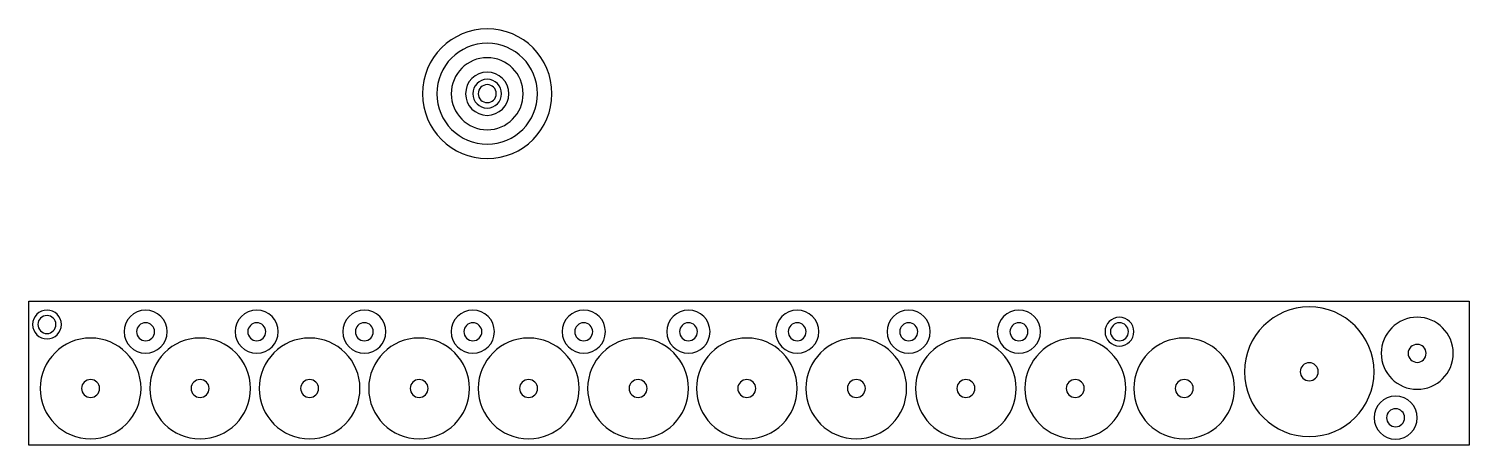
# Model space of a CAD drawing. Extents: x 0.4 to 10.4, y -5.9 to -3.
import ezdxf

# ---------------------------------------------------------------- set-up
doc = ezdxf.new("R2010")
doc.units = 0
doc.layers.add('LAYER_1', color=7, linetype='CONTINUOUS')

msp = doc.modelspace()

# ---------------------------------------------------------------- linework, layer by layer
at = {"layer": 'LAYER_1', "color": 250}
msp.add_lwpolyline([(10.449, -5.894), (0.443, -5.894), (0.443, -4.894), (10.449, -4.894), (10.449, -5.894)], dxfattribs=at)
for points in [[(4.077, -3.455), (4.077, -3.703), (3.876, -3.905), (3.627, -3.905), (3.379, -3.905), (3.177, -3.703), (3.177, -3.455), (3.177, -3.206), (3.379, -3.005), (3.627, -3.005), (3.876, -3.005), (4.077, -3.206), (4.077, -3.455)], [(3.977, -3.455), (3.977, -3.648), (3.82, -3.805), (3.627, -3.805), (3.434, -3.805), (3.277, -3.648), (3.277, -3.455), (3.277, -3.262), (3.434, -3.105), (3.627, -3.105), (3.82, -3.105), (3.977, -3.262), (3.977, -3.455)], [(3.877, -3.455), (3.877, -3.593), (3.765, -3.705), (3.627, -3.705), (3.489, -3.705), (3.377, -3.593), (3.377, -3.455), (3.377, -3.317), (3.489, -3.205), (3.627, -3.205), (3.765, -3.205), (3.877, -3.317), (3.877, -3.455)], [(3.777, -3.455), (3.777, -3.538), (3.71, -3.605), (3.627, -3.605), (3.544, -3.605), (3.477, -3.538), (3.477, -3.455), (3.477, -3.372), (3.544, -3.305), (3.627, -3.305), (3.71, -3.305), (3.777, -3.372), (3.777, -3.455)], [(3.727, -3.455), (3.727, -3.51), (3.682, -3.555), (3.627, -3.555), (3.572, -3.555), (3.527, -3.51), (3.527, -3.455), (3.527, -3.4), (3.572, -3.355), (3.627, -3.355), (3.682, -3.355), (3.727, -3.4), (3.727, -3.455)], [(3.69, -3.455), (3.69, -3.489), (3.662, -3.517), (3.627, -3.517), (3.593, -3.517), (3.565, -3.489), (3.565, -3.455), (3.565, -3.42), (3.593, -3.392), (3.627, -3.392), (3.662, -3.392), (3.69, -3.42), (3.69, -3.455)], [(0.669, -5.056), (0.669, -5.112), (0.624, -5.156), (0.569, -5.156), (0.513, -5.156), (0.469, -5.112), (0.469, -5.056), (0.469, -5.001), (0.513, -4.956), (0.569, -4.956), (0.624, -4.956), (0.669, -5.001), (0.669, -5.056)], [(0.631, -5.056), (0.631, -5.091), (0.603, -5.119), (0.569, -5.119), (0.534, -5.119), (0.506, -5.091), (0.506, -5.056), (0.506, -5.022), (0.534, -4.994), (0.569, -4.994), (0.603, -4.994), (0.631, -5.022), (0.631, -5.056)], [(1.404, -5.106), (1.404, -5.189), (1.336, -5.256), (1.254, -5.256), (1.171, -5.256), (1.104, -5.189), (1.104, -5.106), (1.104, -5.024), (1.171, -4.956), (1.254, -4.956), (1.336, -4.956), (1.404, -5.024), (1.404, -5.106)], [(2.176, -5.106), (2.176, -5.189), (2.109, -5.256), (2.026, -5.256), (1.943, -5.256), (1.876, -5.189), (1.876, -5.106), (1.876, -5.024), (1.943, -4.956), (2.026, -4.956), (2.109, -4.956), (2.176, -5.024), (2.176, -5.106)], [(2.924, -5.106), (2.924, -5.189), (2.857, -5.256), (2.774, -5.256), (2.691, -5.256), (2.624, -5.189), (2.624, -5.106), (2.624, -5.024), (2.691, -4.956), (2.774, -4.956), (2.857, -4.956), (2.924, -5.024), (2.924, -5.106)], [(3.677, -5.106), (3.677, -5.189), (3.61, -5.256), (3.527, -5.256), (3.444, -5.256), (3.377, -5.189), (3.377, -5.106), (3.377, -5.024), (3.444, -4.956), (3.527, -4.956), (3.61, -4.956), (3.677, -5.024), (3.677, -5.106)], [(4.448, -5.106), (4.448, -5.189), (4.381, -5.256), (4.298, -5.256), (4.215, -5.256), (4.148, -5.189), (4.148, -5.106), (4.148, -5.024), (4.215, -4.956), (4.298, -4.956), (4.381, -4.956), (4.448, -5.024), (4.448, -5.106)], [(5.175, -5.106), (5.175, -5.189), (5.108, -5.256), (5.025, -5.256), (4.943, -5.256), (4.875, -5.189), (4.875, -5.106), (4.875, -5.024), (4.943, -4.956), (5.025, -4.956), (5.108, -4.956), (5.175, -5.024), (5.175, -5.106)], [(5.931, -5.106), (5.931, -5.189), (5.863, -5.256), (5.781, -5.256), (5.698, -5.256), (5.631, -5.189), (5.631, -5.106), (5.631, -5.024), (5.698, -4.956), (5.781, -4.956), (5.863, -4.956), (5.931, -5.024), (5.931, -5.106)], [(6.705, -5.106), (6.705, -5.189), (6.638, -5.256), (6.555, -5.256), (6.472, -5.256), (6.405, -5.189), (6.405, -5.106), (6.405, -5.024), (6.472, -4.956), (6.555, -4.956), (6.638, -4.956), (6.705, -5.024), (6.705, -5.106)], [(7.471, -5.106), (7.471, -5.189), (7.404, -5.256), (7.321, -5.256), (7.238, -5.256), (7.171, -5.189), (7.171, -5.106), (7.171, -5.024), (7.238, -4.956), (7.321, -4.956), (7.404, -4.956), (7.471, -5.024), (7.471, -5.106)], [(9.788, -5.384), (9.788, -5.633), (9.586, -5.834), (9.338, -5.834), (9.089, -5.834), (8.888, -5.633), (8.888, -5.384), (8.888, -5.136), (9.089, -4.934), (9.338, -4.934), (9.586, -4.934), (9.788, -5.136), (9.788, -5.384)], [(1.316, -5.106), (1.316, -5.141), (1.288, -5.169), (1.254, -5.169), (1.219, -5.169), (1.191, -5.141), (1.191, -5.106), (1.191, -5.072), (1.219, -5.044), (1.254, -5.044), (1.288, -5.044), (1.316, -5.072), (1.316, -5.106)], [(2.089, -5.106), (2.089, -5.141), (2.061, -5.169), (2.026, -5.169), (1.992, -5.169), (1.964, -5.141), (1.964, -5.106), (1.964, -5.072), (1.992, -5.044), (2.026, -5.044), (2.061, -5.044), (2.089, -5.072), (2.089, -5.106)], [(2.836, -5.106), (2.836, -5.141), (2.808, -5.169), (2.774, -5.169), (2.739, -5.169), (2.711, -5.141), (2.711, -5.106), (2.711, -5.072), (2.739, -5.044), (2.774, -5.044), (2.808, -5.044), (2.836, -5.072), (2.836, -5.106)], [(3.59, -5.106), (3.59, -5.141), (3.562, -5.169), (3.527, -5.169), (3.493, -5.169), (3.465, -5.141), (3.465, -5.106), (3.465, -5.072), (3.493, -5.044), (3.527, -5.044), (3.562, -5.044), (3.59, -5.072), (3.59, -5.106)], [(4.36, -5.106), (4.36, -5.141), (4.332, -5.169), (4.298, -5.169), (4.263, -5.169), (4.235, -5.141), (4.235, -5.106), (4.235, -5.072), (4.263, -5.044), (4.298, -5.044), (4.332, -5.044), (4.36, -5.072), (4.36, -5.106)], [(5.088, -5.106), (5.088, -5.141), (5.06, -5.169), (5.025, -5.169), (4.991, -5.169), (4.963, -5.141), (4.963, -5.106), (4.963, -5.072), (4.991, -5.044), (5.025, -5.044), (5.06, -5.044), (5.088, -5.072), (5.088, -5.106)], [(5.843, -5.106), (5.843, -5.141), (5.815, -5.169), (5.781, -5.169), (5.746, -5.169), (5.718, -5.141), (5.718, -5.106), (5.718, -5.072), (5.746, -5.044), (5.781, -5.044), (5.815, -5.044), (5.843, -5.072), (5.843, -5.106)], [(6.618, -5.106), (6.618, -5.141), (6.59, -5.169), (6.555, -5.169), (6.521, -5.169), (6.493, -5.141), (6.493, -5.106), (6.493, -5.072), (6.521, -5.044), (6.555, -5.044), (6.59, -5.044), (6.618, -5.072), (6.618, -5.106)], [(7.384, -5.106), (7.384, -5.141), (7.356, -5.169), (7.321, -5.169), (7.287, -5.169), (7.259, -5.141), (7.259, -5.106), (7.259, -5.072), (7.287, -5.044), (7.321, -5.044), (7.356, -5.044), (7.384, -5.072), (7.384, -5.106)], [(8.119, -5.106), (8.119, -5.162), (8.075, -5.206), (8.019, -5.206), (7.964, -5.206), (7.919, -5.162), (7.919, -5.106), (7.919, -5.051), (7.964, -5.006), (8.019, -5.006), (8.075, -5.006), (8.119, -5.051), (8.119, -5.106)], [(8.082, -5.106), (8.082, -5.141), (8.054, -5.169), (8.019, -5.169), (7.985, -5.169), (7.957, -5.141), (7.957, -5.106), (7.957, -5.072), (7.985, -5.044), (8.019, -5.044), (8.054, -5.044), (8.082, -5.072), (8.082, -5.106)], [(10.338, -5.256), (10.338, -5.395), (10.226, -5.506), (10.088, -5.506), (9.95, -5.506), (9.838, -5.395), (9.838, -5.256), (9.838, -5.118), (9.95, -5.006), (10.088, -5.006), (10.226, -5.006), (10.338, -5.118), (10.338, -5.256)], [(1.222, -5.5), (1.222, -5.693), (1.065, -5.85), (0.872, -5.85), (0.679, -5.85), (0.522, -5.693), (0.522, -5.5), (0.522, -5.307), (0.679, -5.15), (0.872, -5.15), (1.065, -5.15), (1.222, -5.307), (1.222, -5.5)], [(1.983, -5.5), (1.983, -5.693), (1.826, -5.85), (1.633, -5.85), (1.439, -5.85), (1.283, -5.693), (1.283, -5.5), (1.283, -5.307), (1.439, -5.15), (1.633, -5.15), (1.826, -5.15), (1.983, -5.307), (1.983, -5.5)], [(2.743, -5.5), (2.743, -5.693), (2.587, -5.85), (2.393, -5.85), (2.2, -5.85), (2.043, -5.693), (2.043, -5.5), (2.043, -5.307), (2.2, -5.15), (2.393, -5.15), (2.587, -5.15), (2.743, -5.307), (2.743, -5.5)], [(3.504, -5.5), (3.504, -5.693), (3.347, -5.85), (3.154, -5.85), (2.961, -5.85), (2.804, -5.693), (2.804, -5.5), (2.804, -5.307), (2.961, -5.15), (3.154, -5.15), (3.347, -5.15), (3.504, -5.307), (3.504, -5.5)], [(4.265, -5.5), (4.265, -5.693), (4.108, -5.85), (3.915, -5.85), (3.722, -5.85), (3.565, -5.693), (3.565, -5.5), (3.565, -5.307), (3.722, -5.15), (3.915, -5.15), (4.108, -5.15), (4.265, -5.307), (4.265, -5.5)], [(5.025, -5.5), (5.025, -5.693), (4.869, -5.85), (4.675, -5.85), (4.482, -5.85), (4.325, -5.693), (4.325, -5.5), (4.325, -5.307), (4.482, -5.15), (4.675, -5.15), (4.869, -5.15), (5.025, -5.307), (5.025, -5.5)], [(5.781, -5.5), (5.781, -5.693), (5.624, -5.85), (5.431, -5.85), (5.237, -5.85), (5.081, -5.693), (5.081, -5.5), (5.081, -5.307), (5.237, -5.15), (5.431, -5.15), (5.624, -5.15), (5.781, -5.307), (5.781, -5.5)], [(6.541, -5.5), (6.541, -5.693), (6.385, -5.85), (6.191, -5.85), (5.998, -5.85), (5.841, -5.693), (5.841, -5.5), (5.841, -5.307), (5.998, -5.15), (6.191, -5.15), (6.385, -5.15), (6.541, -5.307), (6.541, -5.5)], [(7.302, -5.5), (7.302, -5.693), (7.145, -5.85), (6.952, -5.85), (6.759, -5.85), (6.602, -5.693), (6.602, -5.5), (6.602, -5.307), (6.759, -5.15), (6.952, -5.15), (7.145, -5.15), (7.302, -5.307), (7.302, -5.5)], [(8.063, -5.5), (8.063, -5.693), (7.906, -5.85), (7.713, -5.85), (7.519, -5.85), (7.363, -5.693), (7.363, -5.5), (7.363, -5.307), (7.519, -5.15), (7.713, -5.15), (7.906, -5.15), (8.063, -5.307), (8.063, -5.5)], [(8.819, -5.5), (8.819, -5.693), (8.663, -5.85), (8.469, -5.85), (8.276, -5.85), (8.119, -5.693), (8.119, -5.5), (8.119, -5.307), (8.276, -5.15), (8.469, -5.15), (8.663, -5.15), (8.819, -5.307), (8.819, -5.5)], [(10.15, -5.256), (10.15, -5.291), (10.123, -5.319), (10.088, -5.319), (10.053, -5.319), (10.025, -5.291), (10.025, -5.256), (10.025, -5.222), (10.053, -5.194), (10.088, -5.194), (10.123, -5.194), (10.15, -5.222), (10.15, -5.256)], [(9.4, -5.384), (9.4, -5.419), (9.373, -5.447), (9.338, -5.447), (9.303, -5.447), (9.275, -5.419), (9.275, -5.384), (9.275, -5.35), (9.303, -5.322), (9.338, -5.322), (9.373, -5.322), (9.4, -5.35), (9.4, -5.384)], [(0.934, -5.5), (0.934, -5.535), (0.906, -5.562), (0.872, -5.562), (0.837, -5.562), (0.809, -5.535), (0.809, -5.5), (0.809, -5.465), (0.837, -5.438), (0.872, -5.438), (0.906, -5.438), (0.934, -5.465), (0.934, -5.5)], [(1.695, -5.5), (1.695, -5.535), (1.667, -5.562), (1.633, -5.562), (1.598, -5.562), (1.57, -5.535), (1.57, -5.5), (1.57, -5.465), (1.598, -5.438), (1.633, -5.438), (1.667, -5.438), (1.695, -5.465), (1.695, -5.5)], [(2.456, -5.5), (2.456, -5.535), (2.428, -5.562), (2.393, -5.562), (2.359, -5.562), (2.331, -5.535), (2.331, -5.5), (2.331, -5.465), (2.359, -5.438), (2.393, -5.438), (2.428, -5.438), (2.456, -5.465), (2.456, -5.5)], [(3.217, -5.5), (3.217, -5.535), (3.189, -5.562), (3.154, -5.562), (3.12, -5.562), (3.092, -5.535), (3.092, -5.5), (3.092, -5.465), (3.12, -5.438), (3.154, -5.438), (3.189, -5.438), (3.217, -5.465), (3.217, -5.5)], [(3.977, -5.5), (3.977, -5.535), (3.949, -5.562), (3.915, -5.562), (3.88, -5.562), (3.852, -5.535), (3.852, -5.5), (3.852, -5.465), (3.88, -5.438), (3.915, -5.438), (3.949, -5.438), (3.977, -5.465), (3.977, -5.5)], [(4.738, -5.5), (4.738, -5.535), (4.71, -5.562), (4.675, -5.562), (4.641, -5.562), (4.613, -5.535), (4.613, -5.5), (4.613, -5.465), (4.641, -5.438), (4.675, -5.438), (4.71, -5.438), (4.738, -5.465), (4.738, -5.5)], [(5.493, -5.5), (5.493, -5.535), (5.465, -5.562), (5.431, -5.562), (5.396, -5.562), (5.368, -5.535), (5.368, -5.5), (5.368, -5.465), (5.396, -5.438), (5.431, -5.438), (5.465, -5.438), (5.493, -5.465), (5.493, -5.5)], [(6.254, -5.5), (6.254, -5.535), (6.226, -5.562), (6.191, -5.562), (6.157, -5.562), (6.129, -5.535), (6.129, -5.5), (6.129, -5.465), (6.157, -5.438), (6.191, -5.438), (6.226, -5.438), (6.254, -5.465), (6.254, -5.5)], [(7.015, -5.5), (7.015, -5.535), (6.987, -5.562), (6.952, -5.562), (6.918, -5.562), (6.89, -5.535), (6.89, -5.5), (6.89, -5.465), (6.918, -5.438), (6.952, -5.438), (6.987, -5.438), (7.015, -5.465), (7.015, -5.5)], [(7.775, -5.5), (7.775, -5.535), (7.747, -5.562), (7.713, -5.562), (7.678, -5.562), (7.65, -5.535), (7.65, -5.5), (7.65, -5.465), (7.678, -5.438), (7.713, -5.438), (7.747, -5.438), (7.775, -5.465), (7.775, -5.5)], [(8.532, -5.5), (8.532, -5.535), (8.504, -5.562), (8.469, -5.562), (8.435, -5.562), (8.407, -5.535), (8.407, -5.5), (8.407, -5.465), (8.435, -5.438), (8.469, -5.438), (8.504, -5.438), (8.532, -5.465), (8.532, -5.5)], [(10.088, -5.703), (10.088, -5.786), (10.021, -5.853), (9.938, -5.853), (9.855, -5.853), (9.788, -5.786), (9.788, -5.703), (9.788, -5.62), (9.855, -5.553), (9.938, -5.553), (10.021, -5.553), (10.088, -5.62), (10.088, -5.703)], [(10, -5.703), (10, -5.738), (9.972, -5.766), (9.938, -5.766), (9.903, -5.766), (9.875, -5.738), (9.875, -5.703), (9.875, -5.668), (9.903, -5.641), (9.938, -5.641), (9.972, -5.641), (10, -5.668), (10, -5.703)]]:
    msp.add_open_spline(points, degree=3, knots=[0, 0, 0, 0, 1, 1, 1, 2, 2, 2, 3, 3, 3, 4, 4, 4, 4], dxfattribs=at)

doc.saveas('drawing.dxf')
